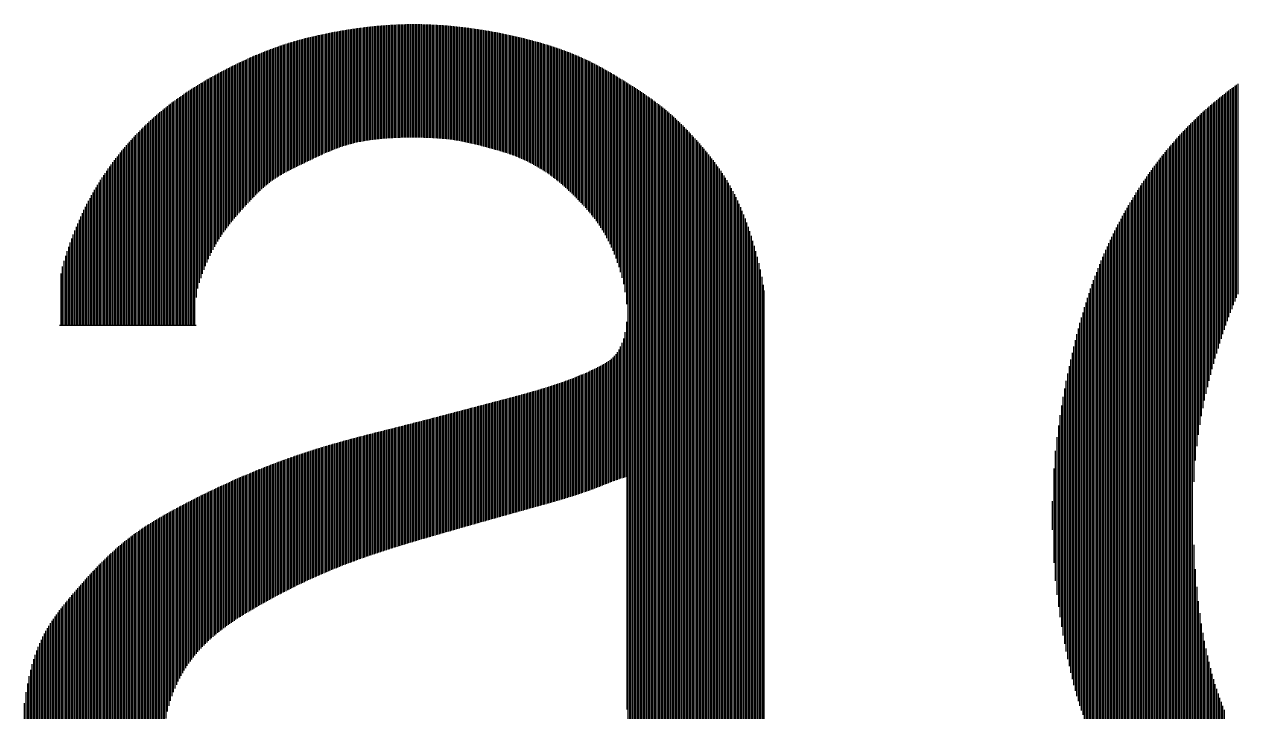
# Model space of a CAD drawing. Extents: x -2502 to 14741, y -2417 to 9756.
# Drawn here: x 14316.7 to 14424.5, y -1660.1 to -1599.1 of the extents above; entities that cross this region are included whole.
import ezdxf
from ezdxf.enums import TextEntityAlignment as Align

# ---------------------------------------------------------------- set-up
doc = ezdxf.new("R2010")
doc.units = 0
doc.header["$LTSCALE"] = 60
doc.header["$MEASUREMENT"] = 0
doc.layers.add('RLA-FORMATO', color=7, linetype='CONTINUOUS')
doc.layers.add('RLA-LOGO', color=7, linetype='CONTINUOUS')
doc.styles.add('ROMAND', font='romand', dxfattribs={"height": 31.5})
doc.styles.add('ROMANS', font='ROMANS.shx', dxfattribs={"height": 16.87})

# ---------------------------------------------------------------- blocks, each defined once
blk = doc.blocks.new('viñeta-rl')
at = {"layer": 'RLA-LOGO', "color": 8, "true_color": 0x707070}
for p, q in [((-127.795, 270.074), (-127.795, 266.727)), ((-127.75, 270.075), (-127.75, 266.728)), ((-127.705, 270.076), (-127.705, 266.729)), ((-127.66, 270.078), (-127.66, 266.73)), ((-127.615, 270.079), (-127.615, 266.731)), ((-127.57, 270.079), (-127.57, 266.732)), ((-127.525, 270.08), (-127.525, 266.732)), ((-127.48, 270.081), (-127.48, 266.733)), ((-127.435, 270.081), (-127.435, 266.733)), ((-127.39, 270.081), (-127.39, 266.733)), ((-127.345, 270.081), (-127.345, 266.732)), ((-127.3, 270.08), (-127.3, 266.732)), ((-127.255, 270.08), (-127.255, 266.731)), ((-127.21, 270.079), (-127.21, 266.73)), ((-127.165, 270.079), (-127.165, 266.729)), ((-127.12, 270.078), (-127.12, 266.728)), ((-127.075, 270.076), (-127.075, 266.727)), ((-127.03, 270.075), (-127.03, 266.726)), ((-126.985, 270.073), (-126.985, 266.724)), ((-130.36, 269.722), (-130.36, 266.108)), ((-130.315, 269.732), (-130.315, 266.129)), ((-130.27, 269.742), (-130.27, 266.15)), ((-130.225, 269.753), (-130.225, 266.172)), ((-130.18, 269.762), (-130.18, 266.193)), ((-130.135, 269.772), (-130.135, 266.213)), ((-130.09, 269.782), (-130.09, 266.234)), ((-130.045, 269.791), (-130.045, 266.254)), ((-130, 269.8), (-130, 266.274)), ((-129.955, 269.809), (-129.955, 266.294)), ((-129.91, 269.818), (-129.91, 266.313)), ((-129.865, 269.827), (-129.865, 266.332)), ((-129.82, 269.836), (-129.82, 266.351)), ((-129.775, 269.844), (-129.775, 266.369)), ((-129.73, 269.852), (-129.73, 266.387)), ((-129.685, 269.861), (-129.685, 266.404)), ((-129.64, 269.869), (-129.64, 266.421)), ((-129.595, 269.876), (-129.595, 266.437)), ((-129.55, 269.884), (-129.55, 266.453)), ((-129.505, 269.892), (-129.505, 266.468)), ((-129.46, 269.899), (-129.46, 266.483)), ((-129.415, 269.907), (-129.415, 266.497)), ((-129.37, 269.914), (-129.37, 266.51)), ((-129.325, 269.921), (-129.325, 266.523)), ((-129.28, 269.928), (-129.28, 266.536)), ((-129.235, 269.935), (-129.235, 266.547)), ((-129.19, 269.942), (-129.19, 266.559)), ((-129.145, 269.948), (-129.145, 266.57)), ((-129.1, 269.955), (-129.1, 266.58)), ((-129.055, 269.961), (-129.055, 266.59)), ((-129.01, 269.967), (-129.01, 266.599)), ((-128.965, 269.973), (-128.965, 266.608)), ((-128.92, 269.979), (-128.92, 266.616)), ((-128.875, 269.985), (-128.875, 266.624)), ((-128.83, 269.99), (-128.83, 266.632)), ((-128.785, 269.996), (-128.785, 266.639)), ((-128.74, 270.001), (-128.74, 266.646)), ((-128.695, 270.006), (-128.695, 266.653)), ((-128.65, 270.011), (-128.65, 266.659)), ((-128.605, 270.016), (-128.605, 266.665)), ((-128.56, 270.02), (-128.56, 266.671)), ((-128.515, 270.025), (-128.515, 266.676)), ((-128.47, 270.029), (-128.47, 266.681)), ((-128.425, 270.033), (-128.425, 266.686)), ((-128.38, 270.037), (-128.38, 266.69)), ((-128.335, 270.041), (-128.335, 266.694)), ((-128.29, 270.045), (-128.29, 266.698)), ((-128.245, 270.048), (-128.245, 266.702)), ((-128.2, 270.051), (-128.2, 266.705)), ((-128.155, 270.055), (-128.155, 266.708)), ((-128.11, 270.058), (-128.11, 266.711)), ((-128.065, 270.06), (-128.065, 266.714)), ((-128.02, 270.063), (-128.02, 266.717)), ((-127.975, 270.065), (-127.975, 266.719)), ((-127.93, 270.068), (-127.93, 266.721)), ((-127.885, 270.07), (-127.885, 266.723)), ((-127.84, 270.072), (-127.84, 266.725)), ((-126.94, 270.072), (-126.94, 266.722)), ((-126.895, 270.07), (-126.895, 266.72)), ((-126.85, 270.068), (-126.85, 266.718)), ((-126.805, 270.066), (-126.805, 266.716)), ((-126.76, 270.063), (-126.76, 266.713)), ((-126.715, 270.061), (-126.715, 266.71)), ((-126.67, 270.058), (-126.67, 266.707)), ((-126.625, 270.055), (-126.625, 266.704)), ((-126.58, 270.052), (-126.58, 266.701)), ((-126.535, 270.049), (-126.535, 266.697)), ((-126.49, 270.046), (-126.49, 266.693)), ((-126.445, 270.042), (-126.445, 266.688)), ((-126.4, 270.039), (-126.4, 266.684)), ((-126.355, 270.035), (-126.355, 266.679)), ((-126.31, 270.031), (-126.31, 266.673)), ((-126.265, 270.027), (-126.265, 266.668)), ((-126.22, 270.022), (-126.22, 266.661)), ((-126.175, 270.018), (-126.175, 266.655)), ((-126.13, 270.013), (-126.13, 266.648)), ((-126.085, 270.009), (-126.085, 266.641)), ((-126.04, 270.004), (-126.04, 266.633)), ((-125.995, 269.999), (-125.995, 266.625)), ((-125.95, 269.993), (-125.95, 266.616)), ((-125.905, 269.988), (-125.905, 266.607)), ((-125.86, 269.983), (-125.86, 266.598)), ((-125.815, 269.977), (-125.815, 266.589)), ((-125.77, 269.971), (-125.77, 266.579)), ((-125.725, 269.965), (-125.725, 266.569)), ((-125.68, 269.959), (-125.68, 266.558)), ((-125.635, 269.953), (-125.635, 266.547)), ((-125.59, 269.947), (-125.59, 266.537)), ((-125.545, 269.94), (-125.545, 266.525)), ((-125.5, 269.933), (-125.5, 266.514)), ((-125.455, 269.927), (-125.455, 266.503)), ((-125.41, 269.92), (-125.41, 266.491)), ((-125.365, 269.912), (-125.365, 266.479)), ((-125.32, 269.905), (-125.32, 266.467)), ((-125.275, 269.898), (-125.275, 266.455)), ((-125.23, 269.89), (-125.23, 266.443)), ((-125.185, 269.883), (-125.185, 266.431)), ((-125.14, 269.875), (-125.14, 266.419)), ((-125.095, 269.867), (-125.095, 266.406)), ((-125.05, 269.859), (-125.05, 266.394)), ((-125.005, 269.85), (-125.005, 266.381)), ((-124.96, 269.842), (-124.96, 266.369)), ((-124.915, 269.833), (-124.915, 266.356)), ((-124.87, 269.825), (-124.87, 266.343)), ((-124.825, 269.816), (-124.825, 266.33)), ((-124.78, 269.807), (-124.78, 266.316)), ((-124.735, 269.798), (-124.735, 266.303)), ((-124.69, 269.789), (-124.69, 266.288)), ((-124.645, 269.779), (-124.645, 266.274)), ((-124.6, 269.77), (-124.6, 266.259)), ((-124.555, 269.76), (-124.555, 266.244)), ((-124.51, 269.75), (-124.51, 266.228)), ((-124.465, 269.74), (-124.465, 266.212)), ((-124.42, 269.73), (-124.42, 266.195)), ((-124.375, 269.72), (-124.375, 266.177)), ((-131.575, 269.358), (-131.575, 265.459)), ((-131.53, 269.375), (-131.53, 265.491)), ((-131.485, 269.391), (-131.485, 265.521)), ((-131.44, 269.407), (-131.44, 265.55)), ((-131.395, 269.423), (-131.395, 265.579)), ((-131.35, 269.438), (-131.35, 265.606)), ((-131.305, 269.453), (-131.305, 265.633)), ((-131.26, 269.469), (-131.26, 265.659)), ((-131.215, 269.483), (-131.215, 265.684)), ((-131.17, 269.498), (-131.17, 265.708)), ((-131.125, 269.512), (-131.125, 265.733)), ((-131.08, 269.527), (-131.08, 265.756)), ((-131.035, 269.54), (-131.035, 265.78)), ((-130.99, 269.554), (-130.99, 265.803)), ((-130.945, 269.568), (-130.945, 265.825)), ((-130.9, 269.581), (-130.9, 265.847)), ((-130.855, 269.594), (-130.855, 265.869)), ((-130.81, 269.606), (-130.81, 265.891)), ((-130.765, 269.619), (-130.765, 265.913)), ((-130.72, 269.631), (-130.72, 265.935)), ((-130.675, 269.643), (-130.675, 265.956)), ((-130.63, 269.655), (-130.63, 265.978)), ((-130.585, 269.667), (-130.585, 266)), ((-130.54, 269.678), (-130.54, 266.021)), ((-130.495, 269.689), (-130.495, 266.043)), ((-130.45, 269.7), (-130.45, 266.064)), ((-130.405, 269.711), (-130.405, 266.086)), ((-124.33, 269.709), (-124.33, 266.159)), ((-124.285, 269.699), (-124.285, 266.141)), ((-124.24, 269.688), (-124.24, 266.122)), ((-124.195, 269.677), (-124.195, 266.102)), ((-124.15, 269.666), (-124.15, 266.082)), ((-124.105, 269.655), (-124.105, 266.061)), ((-124.06, 269.644), (-124.06, 266.04)), ((-124.015, 269.632), (-124.015, 266.018)), ((-123.97, 269.621), (-123.97, 265.996)), ((-123.925, 269.609), (-123.925, 265.972)), ((-123.88, 269.597), (-123.88, 265.949)), ((-123.835, 269.585), (-123.835, 265.924)), ((-123.79, 269.573), (-123.79, 265.899)), ((-123.745, 269.561), (-123.745, 265.874)), ((-123.7, 269.548), (-123.7, 265.847)), ((-123.655, 269.536), (-123.655, 265.82)), ((-123.61, 269.523), (-123.61, 265.793)), ((-123.565, 269.51), (-123.565, 265.764)), ((-123.52, 269.496), (-123.52, 265.735)), ((-123.475, 269.483), (-123.475, 265.705)), ((-123.43, 269.469), (-123.43, 265.674)), ((-123.385, 269.455), (-123.385, 265.643)), ((-123.34, 269.441), (-123.34, 265.611)), ((-123.295, 269.427), (-123.295, 265.578)), ((-123.25, 269.412), (-123.25, 265.544)), ((-123.205, 269.397), (-123.205, 265.509)), ((-123.16, 269.382), (-123.16, 265.473)), ((-123.115, 269.367), (-123.115, 265.437)), ((-132.43, 269.002), (-132.43, 264.642)), ((-132.385, 269.023), (-132.385, 264.692)), ((-132.34, 269.043), (-132.34, 264.741)), ((-132.295, 269.064), (-132.295, 264.79)), ((-132.25, 269.084), (-132.25, 264.839)), ((-132.205, 269.104), (-132.205, 264.887)), ((-132.16, 269.123), (-132.16, 264.935)), ((-132.115, 269.143), (-132.115, 264.982)), ((-132.07, 269.162), (-132.07, 265.028)), ((-132.025, 269.181), (-132.025, 265.073)), ((-131.98, 269.199), (-131.98, 265.117)), ((-131.935, 269.218), (-131.935, 265.16)), ((-131.89, 269.236), (-131.89, 265.202)), ((-131.845, 269.254), (-131.845, 265.243)), ((-131.8, 269.272), (-131.8, 265.282)), ((-131.755, 269.29), (-131.755, 265.321)), ((-131.71, 269.307), (-131.71, 265.357)), ((-131.665, 269.324), (-131.665, 265.393)), ((-131.62, 269.341), (-131.62, 265.427)), ((-123.07, 269.351), (-123.07, 265.399)), ((-123.025, 269.336), (-123.025, 265.361)), ((-122.98, 269.319), (-122.98, 265.322)), ((-122.935, 269.303), (-122.935, 265.283)), ((-122.89, 269.286), (-122.89, 265.242)), ((-122.845, 269.269), (-122.845, 265.201)), ((-122.8, 269.252), (-122.8, 265.158)), ((-122.755, 269.235), (-122.755, 265.116)), ((-122.71, 269.217), (-122.71, 265.072)), ((-122.665, 269.199), (-122.665, 265.028)), ((-122.62, 269.18), (-122.62, 264.983)), ((-122.575, 269.161), (-122.575, 264.937)), ((-122.53, 269.142), (-122.53, 264.89)), ((-122.485, 269.122), (-122.485, 264.843)), ((-122.44, 269.103), (-122.44, 264.796)), ((-122.395, 269.082), (-122.395, 264.747)), ((-122.35, 269.062), (-122.35, 264.698)), ((-122.305, 269.04), (-122.305, 264.648)), ((-122.26, 269.019), (-122.26, 264.598)), ((-122.215, 268.997), (-122.215, 264.545)), ((-133.15, 268.642), (-133.15, 263.729)), ((-133.105, 268.666), (-133.105, 263.799)), ((-133.06, 268.69), (-133.06, 263.866)), ((-133.015, 268.714), (-133.015, 263.93)), ((-132.97, 268.737), (-132.97, 263.993)), ((-132.925, 268.761), (-132.925, 264.053)), ((-132.88, 268.784), (-132.88, 264.112)), ((-132.835, 268.806), (-132.835, 264.169)), ((-132.79, 268.829), (-132.79, 264.225)), ((-132.745, 268.851), (-132.745, 264.28)), ((-132.7, 268.873), (-132.7, 264.334)), ((-132.655, 268.895), (-132.655, 264.387)), ((-132.61, 268.917), (-132.61, 264.439)), ((-132.565, 268.939), (-132.565, 264.491)), ((-132.52, 268.96), (-132.52, 264.542)), ((-132.475, 268.981), (-132.475, 264.592)), ((-122.17, 268.975), (-122.17, 264.492)), ((-122.125, 268.953), (-122.125, 264.437)), ((-122.08, 268.93), (-122.08, 264.381)), ((-122.035, 268.907), (-122.035, 264.323)), ((-121.99, 268.884), (-121.99, 264.263)), ((-121.945, 268.86), (-121.945, 264.2)), ((-121.9, 268.836), (-121.9, 264.135)), ((-121.855, 268.811), (-121.855, 264.066)), ((-121.81, 268.787), (-121.81, 263.995)), ((-121.765, 268.762), (-121.765, 263.92)), ((-121.72, 268.737), (-121.72, 263.841)), ((-121.675, 268.711), (-121.675, 263.757)), ((-121.63, 268.685), (-121.63, 263.67)), ((-121.585, 268.659), (-121.585, 263.578)), ((-133.78, 268.281), (-133.78, 262.27)), ((-133.735, 268.308), (-133.735, 262.436)), ((-133.69, 268.335), (-133.69, 262.573)), ((-133.645, 268.362), (-133.645, 262.697)), ((-133.6, 268.389), (-133.6, 262.815)), ((-133.555, 268.416), (-133.555, 262.927)), ((-133.51, 268.442), (-133.51, 263.034)), ((-133.465, 268.468), (-133.465, 263.136)), ((-133.42, 268.493), (-133.42, 263.234)), ((-133.375, 268.519), (-133.375, 263.326)), ((-133.33, 268.544), (-133.33, 263.415)), ((-133.285, 268.569), (-133.285, 263.499)), ((-133.24, 268.594), (-133.24, 263.579)), ((-133.195, 268.618), (-133.195, 263.656)), ((-121.54, 268.633), (-121.54, 263.48)), ((-121.495, 268.607), (-121.495, 263.377)), ((-121.45, 268.58), (-121.45, 263.268)), ((-121.405, 268.553), (-121.405, 263.152)), ((-121.36, 268.526), (-121.36, 263.028)), ((-121.315, 268.499), (-121.315, 262.894)), ((-121.27, 268.471), (-121.27, 262.747)), ((-121.225, 268.444), (-121.225, 262.583)), ((-121.18, 268.416), (-121.18, 262.394)), ((-121.135, 268.388), (-121.135, 262.162)), ((-121.09, 268.36), (-121.09, 261.801)), ((-121.045, 268.331), (-121.045, 245.081)), ((-121, 268.303), (-121, 245.136)), ((-103.041, 268.29), (-103.041, 261.992)), ((-102.996, 268.322), (-102.996, 262.097)), ((-134.32, 267.925), (-134.32, 261.187)), ((-134.275, 267.957), (-134.275, 261.187)), ((-134.23, 267.988), (-134.23, 261.187)), ((-134.185, 268.019), (-134.185, 261.187)), ((-134.14, 268.049), (-134.14, 261.187)), ((-134.095, 268.079), (-134.095, 261.187)), ((-134.05, 268.109), (-134.05, 261.187)), ((-134.005, 268.138), (-134.005, 261.187)), ((-133.96, 268.167), (-133.96, 261.187)), ((-133.915, 268.196), (-133.915, 261.187)), ((-133.87, 268.225), (-133.87, 261.187)), ((-133.825, 268.253), (-133.825, 261.999)), ((-120.955, 268.274), (-120.955, 245.192)), ((-120.91, 268.246), (-120.91, 245.252)), ((-120.865, 268.217), (-120.865, 245.314)), ((-120.82, 268.188), (-120.82, 245.38)), ((-120.775, 268.159), (-120.775, 245.151)), ((-120.73, 268.129), (-120.73, 244.82)), ((-120.685, 268.099), (-120.685, 244.579)), ((-120.64, 268.069), (-120.64, 244.347)), ((-120.595, 268.039), (-120.595, 244.122)), ((-120.55, 268.009), (-120.55, 243.905)), ((-120.505, 267.978), (-120.505, 243.697)), ((-120.46, 267.947), (-120.46, 243.5)), ((-103.491, 267.947), (-103.491, 260.778)), ((-103.446, 267.983), (-103.446, 260.913)), ((-103.401, 268.018), (-103.401, 261.045)), ((-103.356, 268.054), (-103.356, 261.174)), ((-103.311, 268.088), (-103.311, 261.3)), ((-103.266, 268.123), (-103.266, 261.423)), ((-103.221, 268.157), (-103.221, 261.543)), ((-103.176, 268.19), (-103.176, 261.659)), ((-103.131, 268.224), (-103.131, 261.773)), ((-103.086, 268.257), (-103.086, 261.884)), ((-134.77, 267.587), (-134.77, 261.187)), ((-134.725, 267.623), (-134.725, 261.187)), ((-134.68, 267.659), (-134.68, 261.187)), ((-134.635, 267.693), (-134.635, 261.187)), ((-134.59, 267.728), (-134.59, 261.187)), ((-134.545, 267.762), (-134.545, 261.187)), ((-134.5, 267.795), (-134.5, 261.187)), ((-134.455, 267.828), (-134.455, 261.187)), ((-134.41, 267.861), (-134.41, 261.187)), ((-134.365, 267.893), (-134.365, 261.187)), ((-120.415, 267.915), (-120.415, 243.323)), ((-120.37, 267.883), (-120.37, 243.17)), ((-120.325, 267.851), (-120.325, 243.039)), ((-120.28, 267.818), (-120.28, 242.926)), ((-120.235, 267.785), (-120.235, 242.827)), ((-120.19, 267.751), (-120.19, 242.74)), ((-120.145, 267.717), (-120.145, 242.661)), ((-120.1, 267.683), (-120.1, 242.588)), ((-120.055, 267.647), (-120.055, 242.52)), ((-120.01, 267.611), (-120.01, 242.456)), ((-119.965, 267.575), (-119.965, 242.395)), ((-103.941, 267.568), (-103.941, 259.156)), ((-103.896, 267.608), (-103.896, 259.35)), ((-103.851, 267.647), (-103.851, 259.534)), ((-103.806, 267.686), (-103.806, 259.71)), ((-103.761, 267.725), (-103.761, 259.878)), ((-103.716, 267.763), (-103.716, 260.041)), ((-103.671, 267.8), (-103.671, 260.197)), ((-103.626, 267.838), (-103.626, 260.349)), ((-103.581, 267.875), (-103.581, 260.496)), ((-103.536, 267.911), (-103.536, 260.638)), ((-135.22, 267.201), (-135.22, 261.187)), ((-135.175, 267.242), (-135.175, 261.187)), ((-135.13, 267.282), (-135.13, 261.187)), ((-135.085, 267.323), (-135.085, 261.187)), ((-135.04, 267.362), (-135.04, 261.187)), ((-134.995, 267.401), (-134.995, 261.187)), ((-134.95, 267.439), (-134.95, 261.187)), ((-134.905, 267.477), (-134.905, 261.187)), ((-134.86, 267.514), (-134.86, 261.187)), ((-134.815, 267.551), (-134.815, 261.187)), ((-119.92, 267.538), (-119.92, 242.338)), ((-119.875, 267.5), (-119.875, 242.283)), ((-119.83, 267.461), (-119.83, 242.23)), ((-119.785, 267.422), (-119.785, 242.179)), ((-119.74, 267.382), (-119.74, 242.13)), ((-119.695, 267.342), (-119.695, 242.082)), ((-119.65, 267.301), (-119.65, 242.035)), ((-119.605, 267.259), (-119.605, 241.99)), ((-119.56, 267.216), (-119.56, 241.946)), ((-104.301, 267.234), (-104.301, 256.549)), ((-104.256, 267.278), (-104.256, 257.182)), ((-104.211, 267.321), (-104.211, 257.606)), ((-104.166, 267.363), (-104.166, 257.945)), ((-104.121, 267.405), (-104.121, 258.236)), ((-104.076, 267.447), (-104.076, 258.495)), ((-104.031, 267.488), (-104.031, 258.732)), ((-103.986, 267.528), (-103.986, 258.951)), ((-135.58, 266.848), (-135.58, 261.187)), ((-135.535, 266.894), (-135.535, 261.187)), ((-135.49, 266.94), (-135.49, 261.187)), ((-135.445, 266.985), (-135.445, 261.187)), ((-135.4, 267.029), (-135.4, 261.187)), ((-135.355, 267.073), (-135.355, 261.187)), ((-135.31, 267.116), (-135.31, 261.187)), ((-135.265, 267.159), (-135.265, 261.187)), ((-119.515, 267.173), (-119.515, 241.903)), ((-119.47, 267.129), (-119.47, 241.861)), ((-119.425, 267.084), (-119.425, 241.82)), ((-119.38, 267.039), (-119.38, 241.781)), ((-119.335, 266.993), (-119.335, 241.742)), ((-119.29, 266.947), (-119.29, 241.705)), ((-119.245, 266.899), (-119.245, 241.67)), ((-119.2, 266.852), (-119.2, 241.635)), ((-104.661, 266.867), (-104.661, 244.414)), ((-104.616, 266.915), (-104.616, 244.365)), ((-104.571, 266.962), (-104.571, 244.315)), ((-104.526, 267.009), (-104.526, 244.267)), ((-104.481, 267.055), (-104.481, 244.218)), ((-104.436, 267.101), (-104.436, 244.171)), ((-104.391, 267.146), (-104.391, 244.123)), ((-104.346, 267.19), (-104.346, 244.076)), ((-135.895, 266.503), (-135.895, 261.187)), ((-135.85, 266.554), (-135.85, 261.187)), ((-135.805, 266.605), (-135.805, 261.187)), ((-135.76, 266.655), (-135.76, 261.187)), ((-135.715, 266.705), (-135.715, 261.187)), ((-135.67, 266.753), (-135.67, 261.187)), ((-135.625, 266.801), (-135.625, 261.187)), ((-119.155, 266.803), (-119.155, 241.602)), ((-119.11, 266.754), (-119.11, 241.57)), ((-119.065, 266.704), (-119.065, 241.54)), ((-119.02, 266.654), (-119.02, 241.511)), ((-118.975, 266.603), (-118.975, 241.483)), ((-118.93, 266.552), (-118.93, 241.457)), ((-118.885, 266.5), (-118.885, 241.431)), ((-104.976, 266.514), (-104.976, 244.774)), ((-104.931, 266.566), (-104.931, 244.721)), ((-104.886, 266.618), (-104.886, 244.669)), ((-104.841, 266.669), (-104.841, 244.617)), ((-104.796, 266.719), (-104.796, 244.566)), ((-104.751, 266.769), (-104.751, 244.515)), ((-104.706, 266.818), (-104.706, 244.464)), ((-136.165, 266.175), (-136.165, 261.187)), ((-136.12, 266.232), (-136.12, 261.187)), ((-136.075, 266.288), (-136.075, 261.187)), ((-136.03, 266.343), (-136.03, 261.187)), ((-135.985, 266.397), (-135.985, 261.187)), ((-135.94, 266.45), (-135.94, 261.187)), ((-118.84, 266.447), (-118.84, 241.407)), ((-118.795, 266.394), (-118.795, 241.385)), ((-118.75, 266.34), (-118.75, 241.363)), ((-118.705, 266.285), (-118.705, 241.343)), ((-118.66, 266.23), (-118.66, 241.324)), ((-118.615, 266.173), (-118.615, 241.306)), ((-105.291, 266.129), (-105.291, 245.151)), ((-105.246, 266.186), (-105.246, 245.096)), ((-105.201, 266.242), (-105.201, 245.041)), ((-105.156, 266.298), (-105.156, 244.987)), ((-105.111, 266.353), (-105.111, 244.933)), ((-105.066, 266.407), (-105.066, 244.88)), ((-105.021, 266.461), (-105.021, 244.827)), ((-136.435, 265.812), (-136.435, 261.187)), ((-136.39, 265.875), (-136.39, 261.187)), ((-136.345, 265.937), (-136.345, 261.187)), ((-136.3, 265.998), (-136.3, 261.187)), ((-136.255, 266.058), (-136.255, 261.187)), ((-136.21, 266.117), (-136.21, 261.187)), ((-118.57, 266.116), (-118.57, 241.29)), ((-118.525, 266.057), (-118.525, 241.275)), ((-118.48, 265.998), (-118.48, 241.261)), ((-118.435, 265.937), (-118.435, 241.249)), ((-118.39, 265.875), (-118.39, 241.237)), ((-118.345, 265.811), (-118.345, 241.227)), ((-105.561, 265.77), (-105.561, 245.492)), ((-105.516, 265.832), (-105.516, 245.433)), ((-105.471, 265.893), (-105.471, 245.375)), ((-105.426, 265.953), (-105.426, 245.318)), ((-105.381, 266.012), (-105.381, 245.262)), ((-105.336, 266.071), (-105.336, 245.206)), ((-136.705, 265.405), (-136.705, 261.187)), ((-136.66, 265.477), (-136.66, 261.187)), ((-136.615, 265.546), (-136.615, 261.187)), ((-136.57, 265.615), (-136.57, 261.187)), ((-136.525, 265.682), (-136.525, 261.187)), ((-136.48, 265.747), (-136.48, 261.187)), ((-118.3, 265.746), (-118.3, 241.218)), ((-118.255, 265.679), (-118.255, 241.21)), ((-118.21, 265.61), (-118.21, 241.203)), ((-118.165, 265.539), (-118.165, 241.196)), ((-118.12, 265.466), (-118.12, 241.19)), ((-105.786, 265.448), (-105.786, 245.799)), ((-105.741, 265.514), (-105.741, 245.735)), ((-105.696, 265.579), (-105.696, 245.673)), ((-105.651, 265.644), (-105.651, 245.611)), ((-105.606, 265.707), (-105.606, 245.551)), ((-136.885, 265.103), (-136.885, 261.187)), ((-136.84, 265.182), (-136.84, 261.187)), ((-136.795, 265.258), (-136.795, 261.187)), ((-136.75, 265.332), (-136.75, 261.187)), ((-118.075, 265.39), (-118.075, 241.184)), ((-118.03, 265.311), (-118.03, 241.178)), ((-117.985, 265.229), (-117.985, 241.173)), ((-117.94, 265.145), (-117.94, 241.167)), ((-117.895, 265.057), (-117.895, 241.162)), ((-106.011, 265.103), (-106.011, 246.139)), ((-105.966, 265.174), (-105.966, 246.068)), ((-105.921, 265.244), (-105.921, 245.998)), ((-105.876, 265.313), (-105.876, 245.93)), ((-105.831, 265.381), (-105.831, 245.864)), ((-137.065, 264.77), (-137.065, 261.187)), ((-137.02, 264.857), (-137.02, 261.187)), ((-136.975, 264.941), (-136.975, 261.187)), ((-136.93, 265.023), (-136.93, 261.187)), ((-117.85, 264.966), (-117.85, 241.157)), ((-117.805, 264.872), (-117.805, 241.152)), ((-117.76, 264.774), (-117.76, 241.147)), ((-106.236, 264.73), (-106.236, 246.525)), ((-106.191, 264.807), (-106.191, 246.444)), ((-106.146, 264.883), (-106.146, 246.365)), ((-106.101, 264.957), (-106.101, 246.288)), ((-106.056, 265.03), (-106.056, 246.213)), ((-137.245, 264.397), (-137.245, 261.187)), ((-137.2, 264.494), (-137.2, 261.187)), ((-137.155, 264.589), (-137.155, 261.187)), ((-137.11, 264.681), (-137.11, 261.187)), ((-117.715, 264.672), (-117.715, 241.142)), ((-117.67, 264.565), (-117.67, 241.138)), ((-117.625, 264.455), (-117.625, 241.133)), ((-117.58, 264.34), (-117.58, 241.129)), ((-106.461, 264.328), (-106.461, 246.959)), ((-106.416, 264.411), (-106.416, 246.868)), ((-106.371, 264.493), (-106.371, 246.78)), ((-106.326, 264.573), (-106.326, 246.693)), ((-106.281, 264.652), (-106.281, 246.608)), ((-137.425, 263.978), (-137.425, 261.187)), ((-137.38, 264.088), (-137.38, 261.187)), ((-137.335, 264.194), (-137.335, 261.187)), ((-137.29, 264.297), (-137.29, 261.187)), ((-117.535, 264.219), (-117.535, 241.125)), ((-117.49, 264.094), (-117.49, 241.121)), ((-106.641, 263.98), (-106.641, 247.341)), ((-106.596, 264.069), (-106.596, 247.243)), ((-106.551, 264.157), (-106.551, 247.147)), ((-106.506, 264.243), (-106.506, 247.052)), ((-137.56, 263.628), (-137.56, 261.187)), ((-137.515, 263.749), (-137.515, 261.187)), ((-137.47, 263.865), (-137.47, 261.187)), ((-117.445, 263.962), (-117.445, 241.117)), ((-117.4, 263.825), (-117.4, 241.113)), ((-117.355, 263.68), (-117.355, 241.11)), ((-106.776, 263.702), (-106.776, 247.646)), ((-106.731, 263.796), (-106.731, 247.543)), ((-106.686, 263.889), (-106.686, 247.441)), ((-137.65, 263.375), (-137.65, 261.187)), ((-137.605, 263.504), (-137.605, 261.187)), ((-117.31, 263.528), (-117.31, 241.106)), ((-117.265, 263.369), (-117.265, 241.103)), ((-106.956, 263.304), (-106.956, 248.07)), ((-106.911, 263.407), (-106.911, 247.963)), ((-106.866, 263.507), (-106.866, 247.856)), ((-106.821, 263.605), (-106.821, 247.75)), ((-137.785, 262.918), (-137.785, 261.187)), ((-137.74, 263.088), (-137.74, 261.187)), ((-137.695, 263.237), (-137.695, 261.187)), ((-117.22, 263.2), (-117.22, 241.1)), ((-117.175, 263.021), (-117.175, 241.098)), ((-107.091, 262.982), (-107.091, 248.396)), ((-107.046, 263.092), (-107.046, 248.287)), ((-107.001, 263.199), (-107.001, 248.178)), ((-137.83, 262.709), (-137.83, 261.187)), ((-117.13, 262.829), (-117.13, 241.095)), ((-117.085, 262.616), (-117.085, 241.093)), ((-107.226, 262.637), (-107.226, 248.725)), ((-107.181, 262.755), (-107.181, 248.615)), ((-107.136, 262.87), (-107.136, 248.505)), ((-117.04, 262.373), (-117.04, 241.091)), ((-117.016, 246.625), (-117.016, 262.21)), ((-107.361, 262.264), (-107.361, 249.06)), ((-107.316, 262.392), (-107.316, 248.947)), ((-107.271, 262.516), (-107.271, 248.836)), ((-107.496, 261.856), (-107.496, 249.411)), ((-107.451, 261.996), (-107.451, 249.292)), ((-107.406, 262.132), (-107.406, 249.175)), ((-107.586, 261.562), (-107.586, 249.658)), ((-107.541, 261.712), (-107.541, 249.533)), ((-137.872, 261.187), (-133.826, 261.187)), ((-121.09, 261.286), (-121.09, 256.698)), ((-107.676, 261.248), (-107.676, 249.923)), ((-107.631, 261.408), (-107.631, 249.788)), ((-121.18, 260.793), (-121.18, 256.674)), ((-121.135, 260.974), (-121.135, 256.686)), ((-107.811, 260.736), (-107.811, 250.371)), ((-107.766, 260.913), (-107.766, 250.213)), ((-107.721, 261.084), (-107.721, 250.064)), ((-121.36, 260.386), (-121.36, 256.615)), ((-121.315, 260.46), (-121.315, 256.631)), ((-121.27, 260.548), (-121.27, 256.646)), ((-121.225, 260.656), (-121.225, 256.66)), ((-107.856, 260.554), (-107.856, 250.538)), ((-121.765, 260.033), (-121.765, 256.46)), ((-121.72, 260.059), (-121.72, 256.478)), ((-121.675, 260.087), (-121.675, 256.496)), ((-121.63, 260.118), (-121.63, 256.514)), ((-121.585, 260.15), (-121.585, 256.532)), ((-121.54, 260.186), (-121.54, 256.549)), ((-121.495, 260.226), (-121.495, 256.566)), ((-121.45, 260.272), (-121.45, 256.583)), ((-121.405, 260.324), (-121.405, 256.6)), ((-107.946, 260.169), (-107.946, 250.903)), ((-107.901, 260.365), (-107.901, 250.716)), ((-122.53, 259.673), (-122.53, 256.18)), ((-122.485, 259.691), (-122.485, 256.195)), ((-122.44, 259.71), (-122.44, 256.21)), ((-122.395, 259.729), (-122.395, 256.225)), ((-122.35, 259.749), (-122.35, 256.241)), ((-122.305, 259.768), (-122.305, 256.257)), ((-122.26, 259.788), (-122.26, 256.272)), ((-122.215, 259.808), (-122.215, 256.288)), ((-122.17, 259.829), (-122.17, 256.305)), ((-122.125, 259.85), (-122.125, 256.321)), ((-122.08, 259.871), (-122.08, 256.338)), ((-122.035, 259.893), (-122.035, 256.354)), ((-121.99, 259.915), (-121.99, 256.372)), ((-121.945, 259.937), (-121.945, 256.389)), ((-121.9, 259.96), (-121.9, 256.406)), ((-121.855, 259.983), (-121.855, 256.424)), ((-121.81, 260.007), (-121.81, 256.442)), ((-108.036, 259.756), (-108.036, 251.312)), ((-107.991, 259.967), (-107.991, 251.102)), ((-123.565, 259.31), (-123.565, 255.87)), ((-123.52, 259.323), (-123.52, 255.883)), ((-123.475, 259.337), (-123.475, 255.895)), ((-123.43, 259.351), (-123.43, 255.908)), ((-123.385, 259.366), (-123.385, 255.921)), ((-123.34, 259.38), (-123.34, 255.934)), ((-123.295, 259.395), (-123.295, 255.947)), ((-123.25, 259.409), (-123.25, 255.96)), ((-123.205, 259.424), (-123.205, 255.973)), ((-123.16, 259.439), (-123.16, 255.986)), ((-123.115, 259.455), (-123.115, 255.999)), ((-123.07, 259.47), (-123.07, 256.012)), ((-123.025, 259.486), (-123.025, 256.025)), ((-122.98, 259.502), (-122.98, 256.039)), ((-122.935, 259.518), (-122.935, 256.052)), ((-122.89, 259.534), (-122.89, 256.066)), ((-122.845, 259.55), (-122.845, 256.08)), ((-122.8, 259.567), (-122.8, 256.094)), ((-122.755, 259.584), (-122.755, 256.108)), ((-122.71, 259.601), (-122.71, 256.122)), ((-122.665, 259.619), (-122.665, 256.136)), ((-122.62, 259.637), (-122.62, 256.151)), ((-122.575, 259.655), (-122.575, 256.165)), ((-108.126, 259.307), (-108.126, 251.762)), ((-108.081, 259.537), (-108.081, 251.531)), ((-124.87, 258.95), (-124.87, 255.507)), ((-124.825, 258.962), (-124.825, 255.519)), ((-124.78, 258.974), (-124.78, 255.532)), ((-124.735, 258.985), (-124.735, 255.545)), ((-124.69, 258.997), (-124.69, 255.557)), ((-124.645, 259.009), (-124.645, 255.57)), ((-124.6, 259.021), (-124.6, 255.583)), ((-124.555, 259.033), (-124.555, 255.595)), ((-124.51, 259.045), (-124.51, 255.608)), ((-124.465, 259.056), (-124.465, 255.62)), ((-124.42, 259.068), (-124.42, 255.633)), ((-124.375, 259.08), (-124.375, 255.646)), ((-124.33, 259.093), (-124.33, 255.658)), ((-124.285, 259.105), (-124.285, 255.671)), ((-124.24, 259.117), (-124.24, 255.683)), ((-124.195, 259.129), (-124.195, 255.696)), ((-124.15, 259.141), (-124.15, 255.708)), ((-124.105, 259.154), (-124.105, 255.721)), ((-124.06, 259.166), (-124.06, 255.733)), ((-124.015, 259.179), (-124.015, 255.746)), ((-123.97, 259.191), (-123.97, 255.758)), ((-123.925, 259.204), (-123.925, 255.77)), ((-123.88, 259.217), (-123.88, 255.783)), ((-123.835, 259.23), (-123.835, 255.795)), ((-123.79, 259.243), (-123.79, 255.808)), ((-123.745, 259.256), (-123.745, 255.82)), ((-123.7, 259.269), (-123.7, 255.833)), ((-123.655, 259.283), (-123.655, 255.845)), ((-123.61, 259.296), (-123.61, 255.858)), ((-108.171, 259.064), (-108.171, 252.006)), ((-126.265, 258.583), (-126.265, 255.11)), ((-126.22, 258.595), (-126.22, 255.123)), ((-126.175, 258.607), (-126.175, 255.136)), ((-126.13, 258.618), (-126.13, 255.149)), ((-126.085, 258.63), (-126.085, 255.161)), ((-126.04, 258.642), (-126.04, 255.174)), ((-125.995, 258.654), (-125.995, 255.187)), ((-125.95, 258.666), (-125.95, 255.2)), ((-125.905, 258.678), (-125.905, 255.213)), ((-125.86, 258.689), (-125.86, 255.226)), ((-125.815, 258.701), (-125.815, 255.238)), ((-125.77, 258.713), (-125.77, 255.251)), ((-125.725, 258.725), (-125.725, 255.264)), ((-125.68, 258.737), (-125.68, 255.277)), ((-125.635, 258.749), (-125.635, 255.29)), ((-125.59, 258.761), (-125.59, 255.303)), ((-125.545, 258.772), (-125.545, 255.315)), ((-125.5, 258.784), (-125.5, 255.328)), ((-125.455, 258.796), (-125.455, 255.341)), ((-125.41, 258.808), (-125.41, 255.354)), ((-125.365, 258.82), (-125.365, 255.367)), ((-125.32, 258.832), (-125.32, 255.379)), ((-125.275, 258.844), (-125.275, 255.392)), ((-125.23, 258.855), (-125.23, 255.405)), ((-125.185, 258.867), (-125.185, 255.418)), ((-125.14, 258.879), (-125.14, 255.43)), ((-125.095, 258.891), (-125.095, 255.443)), ((-125.05, 258.903), (-125.05, 255.456)), ((-125.005, 258.914), (-125.005, 255.469)), ((-124.96, 258.926), (-124.96, 255.481)), ((-124.915, 258.938), (-124.915, 255.494)), ((-108.216, 258.805), (-108.216, 252.266)), ((-127.66, 258.222), (-127.66, 254.703)), ((-127.615, 258.233), (-127.615, 254.717)), ((-127.57, 258.245), (-127.57, 254.73)), ((-127.525, 258.256), (-127.525, 254.744)), ((-127.48, 258.268), (-127.48, 254.757)), ((-127.435, 258.279), (-127.435, 254.771)), ((-127.39, 258.291), (-127.39, 254.784)), ((-127.345, 258.302), (-127.345, 254.798)), ((-127.3, 258.314), (-127.3, 254.811)), ((-127.255, 258.325), (-127.255, 254.824)), ((-127.21, 258.337), (-127.21, 254.838)), ((-127.165, 258.349), (-127.165, 254.851)), ((-127.12, 258.36), (-127.12, 254.864)), ((-127.075, 258.372), (-127.075, 254.877)), ((-127.03, 258.383), (-127.03, 254.89)), ((-126.985, 258.395), (-126.985, 254.903)), ((-126.94, 258.407), (-126.94, 254.916)), ((-126.895, 258.418), (-126.895, 254.929)), ((-126.85, 258.43), (-126.85, 254.942)), ((-126.805, 258.442), (-126.805, 254.955)), ((-126.76, 258.454), (-126.76, 254.968)), ((-126.715, 258.465), (-126.715, 254.981)), ((-126.67, 258.477), (-126.67, 254.994)), ((-126.625, 258.489), (-126.625, 255.007)), ((-126.58, 258.5), (-126.58, 255.02)), ((-126.535, 258.512), (-126.535, 255.033)), ((-126.49, 258.524), (-126.49, 255.046)), ((-126.445, 258.536), (-126.445, 255.059)), ((-126.4, 258.548), (-126.4, 255.072)), ((-126.355, 258.559), (-126.355, 255.084)), ((-126.31, 258.571), (-126.31, 255.097)), ((-108.261, 258.525), (-108.261, 252.548)), ((-129.055, 257.868), (-129.055, 254.243)), ((-129.01, 257.879), (-129.01, 254.26)), ((-128.965, 257.891), (-128.965, 254.276)), ((-128.92, 257.903), (-128.92, 254.292)), ((-128.875, 257.914), (-128.875, 254.308)), ((-128.83, 257.926), (-128.83, 254.323)), ((-128.785, 257.938), (-128.785, 254.339)), ((-128.74, 257.949), (-128.74, 254.355)), ((-128.695, 257.961), (-128.695, 254.37)), ((-128.65, 257.972), (-128.65, 254.386)), ((-128.605, 257.984), (-128.605, 254.401)), ((-128.56, 257.995), (-128.56, 254.416)), ((-128.515, 258.006), (-128.515, 254.431)), ((-128.47, 258.018), (-128.47, 254.446)), ((-128.425, 258.029), (-128.425, 254.461)), ((-128.38, 258.041), (-128.38, 254.476)), ((-128.335, 258.052), (-128.335, 254.491)), ((-128.29, 258.063), (-128.29, 254.505)), ((-128.245, 258.075), (-128.245, 254.52)), ((-128.2, 258.086), (-128.2, 254.534)), ((-128.155, 258.097), (-128.155, 254.549)), ((-128.11, 258.108), (-128.11, 254.563)), ((-128.065, 258.12), (-128.065, 254.578)), ((-128.02, 258.131), (-128.02, 254.592)), ((-127.975, 258.142), (-127.975, 254.606)), ((-127.93, 258.154), (-127.93, 254.62)), ((-127.885, 258.165), (-127.885, 254.634)), ((-127.84, 258.176), (-127.84, 254.648)), ((-127.795, 258.188), (-127.795, 254.662)), ((-127.75, 258.199), (-127.75, 254.676)), ((-127.705, 258.21), (-127.705, 254.689)), ((-108.351, 257.874), (-108.351, 253.211)), ((-108.306, 258.219), (-108.306, 252.859)), ((-130.315, 257.508), (-130.315, 253.734)), ((-130.27, 257.522), (-130.27, 253.754)), ((-130.225, 257.536), (-130.225, 253.774)), ((-130.18, 257.55), (-130.18, 253.794)), ((-130.135, 257.564), (-130.135, 253.814)), ((-130.09, 257.578), (-130.09, 253.833)), ((-130.045, 257.591), (-130.045, 253.853)), ((-130, 257.605), (-130, 253.872)), ((-129.955, 257.618), (-129.955, 253.891)), ((-129.91, 257.631), (-129.91, 253.91)), ((-129.865, 257.644), (-129.865, 253.929)), ((-129.82, 257.657), (-129.82, 253.948)), ((-129.775, 257.67), (-129.775, 253.966)), ((-129.73, 257.683), (-129.73, 253.985)), ((-129.685, 257.696), (-129.685, 254.003)), ((-129.64, 257.709), (-129.64, 254.021)), ((-129.595, 257.721), (-129.595, 254.039)), ((-129.55, 257.734), (-129.55, 254.057)), ((-129.505, 257.746), (-129.505, 254.074)), ((-129.46, 257.759), (-129.46, 254.092)), ((-129.415, 257.771), (-129.415, 254.109)), ((-129.37, 257.783), (-129.37, 254.126)), ((-129.325, 257.796), (-129.325, 254.143)), ((-129.28, 257.808), (-129.28, 254.16)), ((-129.235, 257.82), (-129.235, 254.177)), ((-129.19, 257.832), (-129.19, 254.194)), ((-129.145, 257.844), (-129.145, 254.21)), ((-129.1, 257.856), (-129.1, 254.227)), ((-131.35, 257.154), (-131.35, 253.23)), ((-131.305, 257.171), (-131.305, 253.253)), ((-131.26, 257.187), (-131.26, 253.276)), ((-131.215, 257.204), (-131.215, 253.3)), ((-131.17, 257.22), (-131.17, 253.323)), ((-131.125, 257.236), (-131.125, 253.346)), ((-131.08, 257.252), (-131.08, 253.369)), ((-131.035, 257.268), (-131.035, 253.391)), ((-130.99, 257.284), (-130.99, 253.414)), ((-130.945, 257.3), (-130.945, 253.436)), ((-130.9, 257.315), (-130.9, 253.458)), ((-130.855, 257.331), (-130.855, 253.481)), ((-130.81, 257.346), (-130.81, 253.502)), ((-130.765, 257.361), (-130.765, 253.524)), ((-130.72, 257.376), (-130.72, 253.546)), ((-130.675, 257.392), (-130.675, 253.567)), ((-130.63, 257.407), (-130.63, 253.589)), ((-130.585, 257.421), (-130.585, 253.61)), ((-130.54, 257.436), (-130.54, 253.631)), ((-130.495, 257.451), (-130.495, 253.652)), ((-130.45, 257.465), (-130.45, 253.673)), ((-130.405, 257.48), (-130.405, 253.693)), ((-130.36, 257.494), (-130.36, 253.714)), ((-108.396, 257.469), (-108.396, 253.627)), ((-132.25, 256.8), (-132.25, 252.728)), ((-132.205, 256.819), (-132.205, 252.755)), ((-132.16, 256.837), (-132.16, 252.781)), ((-132.115, 256.856), (-132.115, 252.808)), ((-132.07, 256.874), (-132.07, 252.834)), ((-132.025, 256.893), (-132.025, 252.859)), ((-131.98, 256.911), (-131.98, 252.885)), ((-131.935, 256.929), (-131.935, 252.911)), ((-131.89, 256.947), (-131.89, 252.936)), ((-131.845, 256.965), (-131.845, 252.961)), ((-131.8, 256.983), (-131.8, 252.986)), ((-131.755, 257), (-131.755, 253.011)), ((-131.71, 257.018), (-131.71, 253.036)), ((-131.665, 257.035), (-131.665, 253.061)), ((-131.62, 257.053), (-131.62, 253.085)), ((-131.575, 257.07), (-131.575, 253.11)), ((-131.53, 257.087), (-131.53, 253.134)), ((-131.485, 257.104), (-131.485, 253.158)), ((-131.44, 257.121), (-131.44, 253.182)), ((-131.395, 257.138), (-131.395, 253.206)), ((-108.441, 256.946), (-108.441, 254.16)), ((-133.06, 256.444), (-133.06, 252.189)), ((-133.015, 256.464), (-133.015, 252.223)), ((-132.97, 256.485), (-132.97, 252.257)), ((-132.925, 256.506), (-132.925, 252.29)), ((-132.88, 256.526), (-132.88, 252.322)), ((-132.835, 256.546), (-132.835, 252.354)), ((-132.79, 256.566), (-132.79, 252.385)), ((-132.745, 256.587), (-132.745, 252.416)), ((-132.7, 256.606), (-132.7, 252.446)), ((-132.655, 256.626), (-132.655, 252.476)), ((-132.61, 256.646), (-132.61, 252.506)), ((-132.565, 256.666), (-132.565, 252.535)), ((-132.52, 256.685), (-132.52, 252.563)), ((-132.475, 256.705), (-132.475, 252.591)), ((-132.43, 256.724), (-132.43, 252.619)), ((-132.385, 256.743), (-132.385, 252.647)), ((-132.34, 256.762), (-132.34, 252.674)), ((-132.295, 256.781), (-132.295, 252.702)), ((-121.066, 249.822), (-121.066, 256.704)), ((-133.825, 256.074), (-133.825, 251.468)), ((-133.78, 256.097), (-133.78, 251.52)), ((-133.735, 256.119), (-133.735, 251.571)), ((-133.69, 256.142), (-133.69, 251.62)), ((-133.645, 256.164), (-133.645, 251.668)), ((-133.6, 256.186), (-133.6, 251.714)), ((-133.555, 256.208), (-133.555, 251.759)), ((-133.51, 256.23), (-133.51, 251.803)), ((-133.465, 256.252), (-133.465, 251.846)), ((-133.42, 256.274), (-133.42, 251.888)), ((-133.375, 256.296), (-133.375, 251.929)), ((-133.33, 256.317), (-133.33, 251.969)), ((-133.285, 256.338), (-133.285, 252.007)), ((-133.24, 256.36), (-133.24, 252.045)), ((-133.195, 256.381), (-133.195, 252.083)), ((-133.15, 256.402), (-133.15, 252.119)), ((-133.105, 256.423), (-133.105, 252.154)), ((-134.5, 255.722), (-134.5, 250.332)), ((-134.455, 255.746), (-134.455, 250.443)), ((-134.41, 255.77), (-134.41, 250.547)), ((-134.365, 255.794), (-134.365, 250.643)), ((-134.32, 255.818), (-134.32, 250.733)), ((-134.275, 255.842), (-134.275, 250.817)), ((-134.23, 255.866), (-134.23, 250.897)), ((-134.185, 255.889), (-134.185, 250.973)), ((-134.14, 255.913), (-134.14, 251.044)), ((-134.095, 255.936), (-134.095, 251.112)), ((-134.05, 255.96), (-134.05, 251.178)), ((-134.005, 255.983), (-134.005, 251.24)), ((-133.96, 256.006), (-133.96, 251.3)), ((-133.915, 256.029), (-133.915, 251.358)), ((-133.87, 256.052), (-133.87, 251.414)), ((-108.486, 255.984), (-108.486, 255.133)), ((-135.13, 255.36), (-135.13, 242.299)), ((-135.085, 255.388), (-135.085, 242.27)), ((-135.04, 255.415), (-135.04, 242.243)), ((-134.995, 255.442), (-134.995, 242.215)), ((-134.95, 255.468), (-134.95, 242.188)), ((-134.905, 255.495), (-134.905, 242.162)), ((-134.86, 255.521), (-134.86, 242.136)), ((-134.815, 255.547), (-134.815, 242.11)), ((-134.77, 255.572), (-134.77, 249.276)), ((-134.725, 255.598), (-134.725, 249.553)), ((-134.68, 255.623), (-134.68, 249.757)), ((-134.635, 255.648), (-134.635, 249.927)), ((-134.59, 255.673), (-134.59, 250.077)), ((-134.545, 255.697), (-134.545, 250.21)), ((-135.67, 255.001), (-135.67, 242.673)), ((-135.625, 255.033), (-135.625, 242.64)), ((-135.58, 255.065), (-135.58, 242.606)), ((-135.535, 255.096), (-135.535, 242.573)), ((-135.49, 255.127), (-135.49, 242.541)), ((-135.445, 255.158), (-135.445, 242.509)), ((-135.4, 255.188), (-135.4, 242.478)), ((-135.355, 255.218), (-135.355, 242.447)), ((-135.31, 255.247), (-135.31, 242.416)), ((-135.265, 255.276), (-135.265, 242.386)), ((-135.22, 255.304), (-135.22, 242.356)), ((-135.175, 255.332), (-135.175, 242.327)), ((-136.12, 254.644), (-136.12, 243.04)), ((-136.075, 254.682), (-136.075, 243.001)), ((-136.03, 254.72), (-136.03, 242.963)), ((-135.985, 254.757), (-135.985, 242.925)), ((-135.94, 254.794), (-135.94, 242.887)), ((-135.895, 254.83), (-135.895, 242.85)), ((-135.85, 254.865), (-135.85, 242.814)), ((-135.805, 254.9), (-135.805, 242.778)), ((-135.76, 254.934), (-135.76, 242.743)), ((-135.715, 254.968), (-135.715, 242.708)), ((-104.301, 254.69), (-104.301, 244.03)), ((-136.525, 254.273), (-136.525, 243.416)), ((-136.48, 254.316), (-136.48, 243.372)), ((-136.435, 254.359), (-136.435, 243.328)), ((-136.39, 254.402), (-136.39, 243.286)), ((-136.345, 254.443), (-136.345, 243.243)), ((-136.3, 254.485), (-136.3, 243.202)), ((-136.255, 254.525), (-136.255, 243.161)), ((-136.21, 254.566), (-136.21, 243.12)), ((-136.165, 254.605), (-136.165, 243.08)), ((-136.84, 253.953), (-136.84, 243.738)), ((-136.795, 254), (-136.795, 243.69)), ((-136.75, 254.047), (-136.75, 243.643)), ((-136.705, 254.093), (-136.705, 243.596)), ((-136.66, 254.139), (-136.66, 243.55)), ((-136.615, 254.184), (-136.615, 243.505)), ((-136.57, 254.228), (-136.57, 243.46)), ((-104.256, 253.964), (-104.256, 243.984)), ((-137.2, 253.559), (-137.2, 244.141)), ((-137.155, 253.609), (-137.155, 244.088)), ((-137.11, 253.66), (-137.11, 244.036)), ((-137.065, 253.71), (-137.065, 243.985)), ((-137.02, 253.759), (-137.02, 243.935)), ((-136.975, 253.808), (-136.975, 243.885)), ((-136.93, 253.857), (-136.93, 243.835)), ((-136.885, 253.905), (-136.885, 243.786)), ((-137.515, 253.196), (-137.515, 244.527)), ((-137.47, 253.248), (-137.47, 244.47)), ((-137.425, 253.301), (-137.425, 244.413)), ((-137.38, 253.353), (-137.38, 244.357)), ((-137.335, 253.405), (-137.335, 244.302)), ((-137.29, 253.457), (-137.29, 244.247)), ((-137.245, 253.508), (-137.245, 244.194)), ((-104.211, 253.446), (-104.211, 243.939)), ((-137.785, 252.868), (-137.785, 244.896)), ((-137.74, 252.924), (-137.74, 244.831)), ((-137.695, 252.98), (-137.695, 244.768)), ((-137.65, 253.035), (-137.65, 244.706)), ((-137.605, 253.089), (-137.605, 244.646)), ((-137.56, 253.142), (-137.56, 244.586)), ((-104.166, 253.027), (-104.166, 243.894)), ((-138.055, 252.504), (-138.055, 245.315)), ((-138.01, 252.568), (-138.01, 245.24)), ((-137.965, 252.631), (-137.965, 245.168)), ((-137.92, 252.692), (-137.92, 245.097)), ((-137.875, 252.752), (-137.875, 245.029)), ((-137.83, 252.81), (-137.83, 244.961)), ((-104.121, 252.672), (-104.121, 243.85)), ((-138.28, 252.144), (-138.28, 245.725)), ((-138.235, 252.223), (-138.235, 245.637)), ((-138.19, 252.297), (-138.19, 245.552)), ((-138.145, 252.369), (-138.145, 245.471)), ((-138.1, 252.437), (-138.1, 245.392)), ((-104.076, 252.364), (-104.076, 243.806)), ((-138.46, 251.782), (-138.46, 246.119)), ((-138.415, 251.881), (-138.415, 246.014)), ((-138.37, 251.974), (-138.37, 245.913)), ((-138.325, 252.062), (-138.325, 245.817)), ((-104.031, 252.091), (-104.031, 243.763)), ((-103.986, 251.845), (-103.986, 243.721)), ((-138.595, 251.439), (-138.595, 246.476)), ((-138.55, 251.562), (-138.55, 246.35)), ((-138.505, 251.676), (-138.505, 246.231)), ((-103.941, 251.621), (-103.941, 243.679)), ((-103.896, 251.415), (-103.896, 243.637)), ((-138.685, 251.157), (-138.685, 246.76)), ((-138.64, 251.305), (-138.64, 246.612)), ((-103.851, 251.224), (-103.851, 243.596)), ((-103.806, 251.045), (-103.806, 243.556)), ((-138.775, 250.806), (-138.775, 247.106)), ((-138.73, 250.992), (-138.73, 246.923)), ((-103.761, 250.878), (-103.761, 243.516)), ((-103.716, 250.72), (-103.716, 243.477)), ((-138.865, 250.333), (-138.865, 247.574)), ((-138.82, 250.591), (-138.82, 247.318)), ((-103.671, 250.571), (-103.671, 243.438)), ((-103.626, 250.43), (-103.626, 243.4)), ((-138.91, 250.005), (-138.91, 247.904)), ((-103.581, 250.295), (-103.581, 243.362)), ((-103.536, 250.166), (-103.536, 243.325)), ((-103.491, 250.043), (-103.491, 243.288)), ((-103.446, 249.924), (-103.446, 243.252)), ((-103.401, 249.81), (-103.401, 243.216))]:
    blk.add_line(p, q, dxfattribs=at)
at = {"layer": 'RLA-FORMATO', "color": 4, "style": 'ROMAND'}
for tag, p in [('DESAR', (-1255.783, 233.263)), ('PRELIM', (-1123.111, 233.263)), ('PROP', (-989.639, 233.263)), ('CONST', (-823.737, 233.263))]:
    blk.add_attdef(tag, p, '', height=16, dxfattribs=at)
at = {"layer": 'RLA-FORMATO', "color": 2, "style": 'ROMANS'}
for tag, p, height in [('REVNO1', (-1394.08, 180.648), 10), ('DETNO1', (-1358.401, 180.648), 10), ('FECHA1', (-880.483, 180.648), 10), ('REVNO2', (-1394.08, 155.648), 10), ('DETNO2', (-1358.401, 155.648), 10), ('FECHA2', (-880.483, 155.648), 10), ('REVNO3', (-1394.08, 130.649), 10), ('DETNO3', (-1358.401, 130.649), 10), ('FECHA3', (-880.483, 130.649), 10), ('REVNO4', (-1394.08, 105.649), 10), ('DETNO4', (-1358.401, 105.649), 10), ('FECHA4', (-880.483, 105.649), 10), ('REVNO5', (-1394.08, 80.649), 11.25), ('DETNO5', (-1358.401, 80.649), 10), ('FECHA5', (-880.483, 80.649), 10), ('REVNO6', (-1392.274, 55.649), 10), ('DETNO6', (-1356.594, 55.649), 10), ('FECHA6', (-878.676, 55.649), 10), ('INGENIERO', (-741.067, 33.399), 10), ('DIBUJANTE', (-571.615, 33.401), 10), ('REVNO7', (-1394.08, 30.65), 10), ('DETNO7', (-1358.401, 30.65), 10), ('FECHA7', (-880.483, 30.65), 10), ('REVNO8', (-1394.08, 8.603), 10), ('DETNO8', (-1358.401, 8.603), 10), ('FECHA8', (-880.483, 8.603), 10), ('PROYECTISTA', (-740.886, 4.812), 10), ('INGENIERO', (-568.569, 4.615), 10)]:
    blk.add_attdef(tag, p, '', height=height, dxfattribs=at)
for tag, p in [('PERSNO1', (-946.608, 180.648)), ('PERSNO2', (-946.608, 155.648)), ('PERSNO3', (-946.608, 130.649)), ('PERSNO4', (-946.608, 105.649)), ('PERSNO5', (-946.608, 80.649)), ('PERSNO6', (-946.608, 55.649)), ('PERSNO7', (-946.608, 30.65)), ('PERSNO8', (-946.608, 8.603))]:
    blk.add_attdef(tag, text='', height=10, dxfattribs=at).set_placement(p, align=Align.CENTER)
at = {"layer": 'RLA-FORMATO', "color": 5, "style": 'ROMAND'}
blk.add_attdef('PROYECTO', text='', height=16.9, dxfattribs=at).set_placement((-289.167, 165.033), align=Align.MIDDLE)
for tag, p in [('TITULO1', (-567.962, 108.18)), ('TITULO2', (-567.962, 74.225))]:
    blk.add_attdef(tag, p, '', height=20, dxfattribs=at)
at = {"layer": 'RLA-FORMATO', "color": 2, "style": 'ROMANS'}
for tag, p in [('NOMARCH', (-1424.041, 5.527)), ('FECHA', (-1406.947, 5.527))]:
    blk.add_attdef(tag, p, '', height=11.25, rotation=90, dxfattribs=at)
at = {"layer": 'RLA-FORMATO', "color": 5, "style": 'ROMAND', "width": 0.967839}
blk.add_attdef('NUMERO', text='', height=24, dxfattribs=at).set_placement((-290.268, 13.329), (-62.411, 13.329), align=Align.FIT)
at = {"layer": 'RLA-FORMATO', "color": 5, "style": 'ROMAND', "flags": 12}
blk.add_attdef('REVISION', text='', height=24, dxfattribs=at).set_placement((-24.501, 25.329), align=Align.MIDDLE)

msp = doc.modelspace()

# ---------------------------------------------------------------- block references
at = {"layer": 'RLA-FORMATO', "xscale": 3, "yscale": 3, "zscale": 3}
msp.add_blockref('viñeta-rl', (14733.48, -2409.34), dxfattribs=at)

doc.saveas('drawing.dxf')
